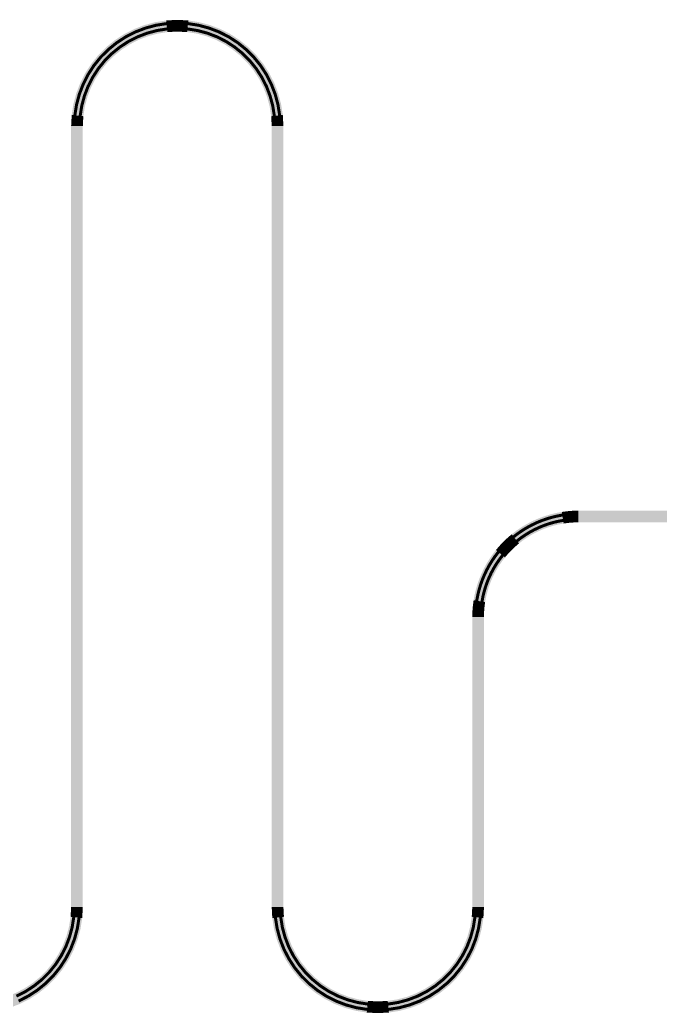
# Model space of a CAD drawing. Extents: x -200 to 7200, y -200 to 2100.
# Drawn here: x 4660.5 to 4852, y 801.6 to 1098.4 of the extents above; entities that cross this region are included whole.
import ezdxf

# ---------------------------------------------------------------- set-up
doc = ezdxf.new("R2010")
doc.units = 0
doc.layers.add('GAP', color=1, linetype='continuous')
doc.layers.add('PIN', color=3, linetype='continuous')

# ---------------------------------------------------------------- blocks, each defined once
blk = doc.blocks.new('R1C2BGAP')
for points in [[(4694.66, 1095.69), (4694.66, 1095.69), (4691.7, 1094.19)], [(4696.09, 1092.5), (4694.66, 1095.69), (4693.45, 1091.15), (4691.7, 1094.19)], [(4697.76, 1096.88), (4697.76, 1096.88), (4694.66, 1095.69)], [(4698.85, 1093.56), (4697.76, 1096.88), (4696.09, 1092.5), (4694.66, 1095.69)], [(4700.97, 1097.74), (4700.97, 1097.74), (4697.76, 1096.88)], [(4701.7, 1094.32), (4700.97, 1097.74), (4698.85, 1093.56), (4697.76, 1096.88)], [(4704.26, 1098.26), (4704.26, 1098.26), (4700.97, 1097.74)], [(4704.62, 1094.78), (4704.26, 1098.26), (4701.7, 1094.32), (4700.97, 1097.74)], [(4707.58, 1098.44), (4707.58, 1098.44), (4704.26, 1098.26)], [(4707.58, 1094.94), (4707.58, 1098.44), (4704.62, 1094.78), (4704.26, 1098.26)], [(4710.89, 1098.26), (4710.89, 1098.26), (4707.58, 1098.44)], [(4710.53, 1094.78), (4710.89, 1098.26), (4707.58, 1094.94), (4707.58, 1098.44)], [(4713.45, 1094.32), (4714.18, 1097.74), (4710.53, 1094.78), (4710.89, 1098.26)], [(4714.18, 1097.74), (4714.18, 1097.74), (4710.89, 1098.26)], [(4716.31, 1093.56), (4717.39, 1096.88), (4713.45, 1094.32), (4714.18, 1097.74)], [(4717.39, 1096.88), (4717.39, 1096.88), (4714.18, 1097.74)], [(4719.07, 1092.5), (4720.49, 1095.69), (4716.31, 1093.56), (4717.39, 1096.88)], [(4720.49, 1095.69), (4720.49, 1095.69), (4717.39, 1096.88)], [(4721.7, 1091.15), (4723.45, 1094.19), (4719.07, 1092.5), (4720.49, 1095.69)], [(4723.45, 1094.19), (4723.45, 1094.19), (4720.49, 1095.69)], [(4691.7, 1094.19), (4691.7, 1094.19), (4688.91, 1092.38)], [(4693.45, 1091.15), (4691.7, 1094.19), (4690.97, 1089.54), (4688.91, 1092.38)], [(4698.85, 1093.56), (4698.85, 1093.56), (4696.09, 1092.5)], [(4701.7, 1094.32), (4701.7, 1094.32), (4698.85, 1093.56)], [(4704.62, 1094.78), (4704.62, 1094.78), (4701.7, 1094.32)], [(4707.58, 1094.94), (4707.58, 1094.94), (4704.62, 1094.78)], [(4710.53, 1094.78), (4710.53, 1094.78), (4707.58, 1094.94)], [(4713.45, 1094.32), (4713.45, 1094.32), (4710.53, 1094.78)], [(4716.31, 1093.56), (4716.31, 1093.56), (4713.45, 1094.32)], [(4719.07, 1092.5), (4719.07, 1092.5), (4716.31, 1093.56)], [(4724.18, 1089.54), (4726.24, 1092.38), (4721.7, 1091.15), (4723.45, 1094.19)], [(4726.24, 1092.38), (4726.24, 1092.38), (4723.45, 1094.19)], [(4686.33, 1090.28), (4686.33, 1090.28), (4683.98, 1087.93)], [(4688.67, 1087.68), (4686.33, 1090.28), (4686.58, 1085.59), (4683.98, 1087.93)], [(4688.91, 1092.38), (4688.91, 1092.38), (4686.33, 1090.28)], [(4690.97, 1089.54), (4688.91, 1092.38), (4688.67, 1087.68), (4686.33, 1090.28)], [(4690.97, 1089.54), (4690.97, 1089.54), (4688.67, 1087.68)], [(4693.45, 1091.15), (4693.45, 1091.15), (4690.97, 1089.54)], [(4696.09, 1092.5), (4696.09, 1092.5), (4693.45, 1091.15)], [(4721.7, 1091.15), (4721.7, 1091.15), (4719.07, 1092.5)], [(4724.18, 1089.54), (4724.18, 1089.54), (4721.7, 1091.15)], [(4726.48, 1087.68), (4728.82, 1090.28), (4724.18, 1089.54), (4726.24, 1092.38)], [(4726.48, 1087.68), (4726.48, 1087.68), (4724.18, 1089.54)], [(4728.82, 1090.28), (4728.82, 1090.28), (4726.24, 1092.38)], [(4728.57, 1085.59), (4731.17, 1087.93), (4726.48, 1087.68), (4728.82, 1090.28)], [(4731.17, 1087.93), (4731.17, 1087.93), (4728.82, 1090.28)], [(4683.98, 1087.93), (4683.98, 1087.93), (4681.89, 1085.35)], [(4686.58, 1085.59), (4683.98, 1087.93), (4684.72, 1083.29), (4681.89, 1085.35)], [(4688.67, 1087.68), (4688.67, 1087.68), (4686.58, 1085.59)], [(4728.57, 1085.59), (4728.57, 1085.59), (4726.48, 1087.68)], [(4730.43, 1083.29), (4733.26, 1085.35), (4728.57, 1085.59), (4731.17, 1087.93)], [(4733.26, 1085.35), (4733.26, 1085.35), (4731.17, 1087.93)], [(4681.89, 1085.35), (4681.89, 1085.35), (4680.08, 1082.56)], [(4684.72, 1083.29), (4681.89, 1085.35), (4683.11, 1080.81), (4680.08, 1082.56)], [(4686.58, 1085.59), (4686.58, 1085.59), (4684.72, 1083.29)], [(4730.43, 1083.29), (4730.43, 1083.29), (4728.57, 1085.59)], [(4732.04, 1080.81), (4735.07, 1082.56), (4730.43, 1083.29), (4733.26, 1085.35)], [(4735.07, 1082.56), (4735.07, 1082.56), (4733.26, 1085.35)], [(4680.08, 1082.56), (4680.08, 1082.56), (4678.57, 1079.6)], [(4683.11, 1080.81), (4680.08, 1082.56), (4681.77, 1078.18), (4678.57, 1079.6)], [(4683.11, 1080.81), (4683.11, 1080.81), (4681.77, 1078.18)], [(4684.72, 1083.29), (4684.72, 1083.29), (4683.11, 1080.81)], [(4732.04, 1080.81), (4732.04, 1080.81), (4730.43, 1083.29)], [(4733.38, 1078.18), (4736.58, 1079.6), (4732.04, 1080.81), (4735.07, 1082.56)], [(4733.38, 1078.18), (4733.38, 1078.18), (4732.04, 1080.81)], [(4736.58, 1079.6), (4736.58, 1079.6), (4735.07, 1082.56)], [(4678.57, 1079.6), (4678.57, 1079.6), (4677.38, 1076.5)], [(4681.77, 1078.18), (4678.57, 1079.6), (4680.71, 1075.42), (4677.38, 1076.5)], [(4681.77, 1078.18), (4681.77, 1078.18), (4680.71, 1075.42)], [(4734.44, 1075.42), (4737.77, 1076.5), (4733.38, 1078.18), (4736.58, 1079.6)], [(4734.44, 1075.42), (4734.44, 1075.42), (4733.38, 1078.18)], [(4737.77, 1076.5), (4737.77, 1076.5), (4736.58, 1079.6)], [(4677.38, 1076.5), (4677.38, 1076.5), (4676.52, 1073.29)], [(4680.71, 1075.42), (4677.38, 1076.5), (4679.94, 1072.56), (4676.52, 1073.29)], [(4680.71, 1075.42), (4680.71, 1075.42), (4679.94, 1072.56)], [(4735.21, 1072.56), (4738.63, 1073.29), (4734.44, 1075.42), (4737.77, 1076.5)], [(4735.21, 1072.56), (4735.21, 1072.56), (4734.44, 1075.42)], [(4738.63, 1073.29), (4738.63, 1073.29), (4737.77, 1076.5)], [(4676.52, 1073.29), (4676.52, 1073.29), (4676, 1070.01)], [(4679.94, 1072.56), (4676.52, 1073.29), (4679.48, 1069.64), (4676, 1070.01)], [(4679.94, 1072.56), (4679.94, 1072.56), (4679.48, 1069.64)], [(4735.67, 1069.64), (4739.15, 1070.01), (4735.21, 1072.56), (4738.63, 1073.29)], [(4735.67, 1069.64), (4735.67, 1069.64), (4735.21, 1072.56)], [(4739.15, 1070.01), (4739.15, 1070.01), (4738.63, 1073.29)], [(4676, 1070.01), (4676, 1070.01), (4675.83, 1066.69)], [(4679.48, 1069.64), (4676, 1070.01), (4679.33, 1066.69), (4675.83, 1066.69)], [(4679.48, 1069.64), (4679.48, 1069.64), (4679.33, 1066.69)], [(4735.83, 1066.69), (4739.33, 1066.69), (4735.67, 1069.64), (4739.15, 1070.01)], [(4735.83, 1066.69), (4735.83, 1066.69), (4735.67, 1069.64)], [(4739.33, 1066.69), (4739.33, 1066.69), (4739.15, 1070.01)], [(4675.83, 1066.69), (4675.83, 833.31), (4679.33, 1066.69), (4679.33, 833.31)], [(4739.33, 833.31), (4739.33, 1066.69), (4735.83, 833.31), (4735.83, 1066.69)], [(4817.76, 950.2), (4817.76, 950.2), (4816.2, 949.64)], [(4818.85, 946.87), (4817.76, 950.2), (4817.45, 946.37), (4816.2, 949.64)], [(4819.36, 950.67), (4819.36, 950.67), (4817.76, 950.2)], [(4820.26, 947.29), (4819.36, 950.67), (4818.85, 946.87), (4817.76, 950.2)], [(4820.97, 951.06), (4820.97, 951.06), (4819.36, 950.67)], [(4821.7, 947.63), (4820.97, 951.06), (4820.26, 947.29), (4819.36, 950.67)], [(4822.61, 951.36), (4822.61, 951.36), (4820.97, 951.06)], [(4823.16, 947.9), (4822.61, 951.36), (4821.7, 947.63), (4820.97, 951.06)], [(4824.26, 951.58), (4824.26, 951.58), (4822.61, 951.36)], [(4824.62, 948.1), (4824.26, 951.58), (4823.16, 947.9), (4822.61, 951.36)], [(4825.91, 951.71), (4825.91, 951.71), (4824.26, 951.58)], [(4826.1, 948.21), (4825.91, 951.71), (4824.62, 948.1), (4824.26, 951.58)], [(4827.58, 951.75), (4827.58, 951.75), (4825.91, 951.71)], [(4827.58, 948.25), (4827.58, 951.75), (4826.1, 948.21), (4825.91, 951.71)], [(4877.58, 951.75), (4827.58, 951.75), (4877.58, 948.25), (4827.58, 948.25)], [(4811.7, 947.5), (4811.7, 947.5), (4810.28, 946.63)], [(4813.45, 944.47), (4811.7, 947.5), (4812.19, 943.69), (4810.28, 946.63)], [(4813.16, 948.29), (4813.16, 948.29), (4811.7, 947.5)], [(4814.75, 945.17), (4813.16, 948.29), (4813.45, 944.47), (4811.7, 947.5)], [(4814.66, 949.01), (4814.66, 949.01), (4813.16, 948.29)], [(4816.09, 945.81), (4814.66, 949.01), (4814.75, 945.17), (4813.16, 948.29)], [(4816.2, 949.64), (4816.2, 949.64), (4814.66, 949.01)], [(4817.45, 946.37), (4816.2, 949.64), (4816.09, 945.81), (4814.66, 949.01)], [(4820.26, 947.29), (4820.26, 947.29), (4818.85, 946.87)], [(4821.7, 947.63), (4821.7, 947.63), (4820.26, 947.29)], [(4823.16, 947.9), (4823.16, 947.9), (4821.7, 947.63)], [(4824.62, 948.1), (4824.62, 948.1), (4823.16, 947.9)], [(4826.1, 948.21), (4826.1, 948.21), (4824.62, 948.1)], [(4827.58, 948.25), (4827.58, 948.25), (4826.1, 948.21)], [(4807.6, 944.67), (4807.6, 944.67), (4806.33, 943.59)], [(4809.8, 941.95), (4807.6, 944.67), (4808.67, 940.99), (4806.33, 943.59)], [(4808.91, 945.69), (4808.91, 945.69), (4807.6, 944.67)], [(4810.97, 942.85), (4808.91, 945.69), (4809.8, 941.95), (4807.6, 944.67)], [(4810.28, 946.63), (4810.28, 946.63), (4808.91, 945.69)], [(4812.19, 943.69), (4810.28, 946.63), (4810.97, 942.85), (4808.91, 945.69)], [(4813.45, 944.47), (4813.45, 944.47), (4812.19, 943.69)], [(4814.75, 945.17), (4814.75, 945.17), (4813.45, 944.47)], [(4816.09, 945.81), (4816.09, 945.81), (4814.75, 945.17)], [(4817.45, 946.37), (4817.45, 946.37), (4816.09, 945.81)], [(4818.85, 946.87), (4818.85, 946.87), (4817.45, 946.37)], [(4803.98, 941.24), (4803.98, 941.24), (4802.9, 939.98)], [(4806.58, 938.9), (4803.98, 941.24), (4805.62, 937.78), (4802.9, 939.98)], [(4805.13, 942.45), (4805.13, 942.45), (4803.98, 941.24)], [(4807.6, 939.98), (4805.13, 942.45), (4806.58, 938.9), (4803.98, 941.24)], [(4806.33, 943.59), (4806.33, 943.59), (4805.13, 942.45)], [(4808.67, 940.99), (4806.33, 943.59), (4807.6, 939.98), (4805.13, 942.45)], [(4809.8, 941.95), (4809.8, 941.95), (4808.67, 940.99)], [(4810.97, 942.85), (4810.97, 942.85), (4809.8, 941.95)], [(4812.19, 943.69), (4812.19, 943.69), (4810.97, 942.85)], [(4801.89, 938.66), (4801.89, 938.66), (4800.95, 937.29)], [(4804.72, 936.6), (4801.89, 938.66), (4803.88, 935.39), (4800.95, 937.29)], [(4802.9, 939.98), (4802.9, 939.98), (4801.89, 938.66)], [(4805.62, 937.78), (4802.9, 939.98), (4804.72, 936.6), (4801.89, 938.66)], [(4806.58, 938.9), (4806.58, 938.9), (4805.62, 937.78)], [(4807.6, 939.98), (4807.6, 939.98), (4806.58, 938.9)], [(4808.67, 940.99), (4808.67, 940.99), (4807.6, 939.98)], [(4800.08, 935.87), (4800.08, 935.87), (4799.29, 934.41)], [(4803.11, 934.12), (4800.08, 935.87), (4802.41, 932.83), (4799.29, 934.41)], [(4800.95, 937.29), (4800.95, 937.29), (4800.08, 935.87)], [(4803.88, 935.39), (4800.95, 937.29), (4803.11, 934.12), (4800.08, 935.87)], [(4803.88, 935.39), (4803.88, 935.39), (4803.11, 934.12)], [(4804.72, 936.6), (4804.72, 936.6), (4803.88, 935.39)], [(4805.62, 937.78), (4805.62, 937.78), (4804.72, 936.6)], [(4798.57, 932.91), (4798.57, 932.91), (4797.93, 931.38)], [(4801.77, 931.49), (4798.57, 932.91), (4801.2, 930.12), (4797.93, 931.38)], [(4799.29, 934.41), (4799.29, 934.41), (4798.57, 932.91)], [(4802.41, 932.83), (4799.29, 934.41), (4801.77, 931.49), (4798.57, 932.91)], [(4802.41, 932.83), (4802.41, 932.83), (4801.77, 931.49)], [(4803.11, 934.12), (4803.11, 934.12), (4802.41, 932.83)], [(4797.38, 929.81), (4797.38, 929.81), (4796.91, 928.22)], [(4800.71, 928.73), (4797.38, 929.81), (4800.29, 927.31), (4796.91, 928.22)], [(4797.93, 931.38), (4797.93, 931.38), (4797.38, 929.81)], [(4801.2, 930.12), (4797.93, 931.38), (4800.71, 928.73), (4797.38, 929.81)], [(4801.2, 930.12), (4801.2, 930.12), (4800.71, 928.73)], [(4801.77, 931.49), (4801.77, 931.49), (4801.2, 930.12)], [(4796.52, 926.6), (4796.52, 926.6), (4796.22, 924.97)], [(4799.94, 925.87), (4796.52, 926.6), (4799.67, 924.42), (4796.22, 924.97)], [(4796.91, 928.22), (4796.91, 928.22), (4796.52, 926.6)], [(4800.29, 927.31), (4796.91, 928.22), (4799.94, 925.87), (4796.52, 926.6)], [(4800.29, 927.31), (4800.29, 927.31), (4799.94, 925.87)], [(4800.71, 928.73), (4800.71, 928.73), (4800.29, 927.31)], [(4796, 923.32), (4796, 923.32), (4795.87, 921.66)], [(4799.48, 922.95), (4796, 923.32), (4799.36, 921.48), (4795.87, 921.66)], [(4796.22, 924.97), (4796.22, 924.97), (4796, 923.32)], [(4799.67, 924.42), (4796.22, 924.97), (4799.48, 922.95), (4796, 923.32)], [(4799.67, 924.42), (4799.67, 924.42), (4799.48, 922.95)], [(4799.94, 925.87), (4799.94, 925.87), (4799.67, 924.42)], [(4795.87, 921.66), (4795.87, 921.66), (4795.83, 920)], [(4799.36, 921.48), (4795.87, 921.66), (4799.33, 920), (4795.83, 920)], [(4799.36, 921.48), (4799.36, 921.48), (4799.33, 920)], [(4799.48, 922.95), (4799.48, 922.95), (4799.36, 921.48)], [(4795.83, 920), (4795.83, 833.31), (4799.33, 920), (4799.33, 833.31)], [(4675.83, 833.31), (4675.83, 833.31), (4675.67, 830.36)], [(4675.83, 833.31), (4679.33, 833.31), (4675.67, 830.36), (4679.15, 829.99)], [(4679.33, 833.31), (4679.33, 833.31), (4679.15, 829.99)], [(4736, 829.99), (4736, 829.99), (4735.83, 833.31)], [(4739.48, 830.36), (4736, 829.99), (4739.33, 833.31), (4735.83, 833.31)], [(4739.48, 830.36), (4739.48, 830.36), (4739.33, 833.31)], [(4795.83, 833.31), (4795.83, 833.31), (4795.67, 830.36)], [(4795.83, 833.31), (4799.33, 833.31), (4795.67, 830.36), (4799.15, 829.99)], [(4799.33, 833.31), (4799.33, 833.31), (4799.15, 829.99)], [(4675.67, 830.36), (4675.67, 830.36), (4675.21, 827.44)], [(4675.67, 830.36), (4679.15, 829.99), (4675.21, 827.44), (4678.63, 826.71)], [(4679.15, 829.99), (4679.15, 829.99), (4678.63, 826.71)], [(4739.94, 827.44), (4736.52, 826.71), (4739.48, 830.36), (4736, 829.99)], [(4736.52, 826.71), (4736.52, 826.71), (4736, 829.99)], [(4739.94, 827.44), (4739.94, 827.44), (4739.48, 830.36)], [(4795.67, 830.36), (4795.67, 830.36), (4795.21, 827.44)], [(4795.67, 830.36), (4799.15, 829.99), (4795.21, 827.44), (4798.63, 826.71)], [(4799.15, 829.99), (4799.15, 829.99), (4798.63, 826.71)], [(4675.21, 827.44), (4675.21, 827.44), (4674.44, 824.58)], [(4675.21, 827.44), (4678.63, 826.71), (4674.44, 824.58), (4677.77, 823.5)], [(4678.63, 826.71), (4678.63, 826.71), (4677.77, 823.5)], [(4740.71, 824.58), (4737.38, 823.5), (4739.94, 827.44), (4736.52, 826.71)], [(4737.38, 823.5), (4737.38, 823.5), (4736.52, 826.71)], [(4740.71, 824.58), (4740.71, 824.58), (4739.94, 827.44)], [(4795.21, 827.44), (4795.21, 827.44), (4794.44, 824.58)], [(4795.21, 827.44), (4798.63, 826.71), (4794.44, 824.58), (4797.77, 823.5)], [(4798.63, 826.71), (4798.63, 826.71), (4797.77, 823.5)], [(4674.44, 824.58), (4674.44, 824.58), (4673.38, 821.82)], [(4674.44, 824.58), (4677.77, 823.5), (4673.38, 821.82), (4676.58, 820.4)], [(4677.77, 823.5), (4677.77, 823.5), (4676.58, 820.4)], [(4741.77, 821.82), (4738.57, 820.4), (4740.71, 824.58), (4737.38, 823.5)], [(4738.57, 820.4), (4738.57, 820.4), (4737.38, 823.5)], [(4741.77, 821.82), (4741.77, 821.82), (4740.71, 824.58)], [(4794.44, 824.58), (4794.44, 824.58), (4793.38, 821.82)], [(4794.44, 824.58), (4797.77, 823.5), (4793.38, 821.82), (4796.58, 820.4)], [(4797.77, 823.5), (4797.77, 823.5), (4796.58, 820.4)], [(4673.38, 821.82), (4673.38, 821.82), (4672.04, 819.19)], [(4673.38, 821.82), (4676.58, 820.4), (4672.04, 819.19), (4675.07, 817.44)], [(4676.58, 820.4), (4676.58, 820.4), (4675.07, 817.44)], [(4743.11, 819.19), (4740.08, 817.44), (4741.77, 821.82), (4738.57, 820.4)], [(4740.08, 817.44), (4740.08, 817.44), (4738.57, 820.4)], [(4743.11, 819.19), (4743.11, 819.19), (4741.77, 821.82)], [(4793.38, 821.82), (4793.38, 821.82), (4792.04, 819.19)], [(4793.38, 821.82), (4796.58, 820.4), (4792.04, 819.19), (4795.07, 817.44)], [(4796.58, 820.4), (4796.58, 820.4), (4795.07, 817.44)], [(4670.43, 816.71), (4670.43, 816.71), (4668.57, 814.41)], [(4670.43, 816.71), (4673.26, 814.65), (4668.57, 814.41), (4671.17, 812.07)], [(4672.04, 819.19), (4672.04, 819.19), (4670.43, 816.71)], [(4672.04, 819.19), (4675.07, 817.44), (4670.43, 816.71), (4673.26, 814.65)], [(4675.07, 817.44), (4675.07, 817.44), (4673.26, 814.65)], [(4744.72, 816.71), (4741.89, 814.65), (4743.11, 819.19), (4740.08, 817.44)], [(4741.89, 814.65), (4741.89, 814.65), (4740.08, 817.44)], [(4746.58, 814.41), (4743.98, 812.07), (4744.72, 816.71), (4741.89, 814.65)], [(4744.72, 816.71), (4744.72, 816.71), (4743.11, 819.19)], [(4746.58, 814.41), (4746.58, 814.41), (4744.72, 816.71)], [(4790.43, 816.71), (4790.43, 816.71), (4788.57, 814.41)], [(4790.43, 816.71), (4793.26, 814.65), (4788.57, 814.41), (4791.17, 812.07)], [(4792.04, 819.19), (4792.04, 819.19), (4790.43, 816.71)], [(4792.04, 819.19), (4795.07, 817.44), (4790.43, 816.71), (4793.26, 814.65)], [(4795.07, 817.44), (4795.07, 817.44), (4793.26, 814.65)], [(4668.57, 814.41), (4668.57, 814.41), (4666.48, 812.32)], [(4668.57, 814.41), (4671.17, 812.07), (4666.48, 812.32), (4668.82, 809.72)], [(4673.26, 814.65), (4673.26, 814.65), (4671.17, 812.07)], [(4743.98, 812.07), (4743.98, 812.07), (4741.89, 814.65)], [(4748.67, 812.32), (4746.33, 809.72), (4746.58, 814.41), (4743.98, 812.07)], [(4748.67, 812.32), (4748.67, 812.32), (4746.58, 814.41)], [(4788.57, 814.41), (4788.57, 814.41), (4786.48, 812.32)], [(4788.57, 814.41), (4791.17, 812.07), (4786.48, 812.32), (4788.82, 809.72)], [(4793.26, 814.65), (4793.26, 814.65), (4791.17, 812.07)], [(4666.48, 812.32), (4666.48, 812.32), (4664.18, 810.46)], [(4666.48, 812.32), (4668.82, 809.72), (4664.18, 810.46), (4666.24, 807.62)], [(4671.17, 812.07), (4671.17, 812.07), (4668.82, 809.72)], [(4746.33, 809.72), (4746.33, 809.72), (4743.98, 812.07)], [(4750.97, 810.46), (4748.91, 807.62), (4748.67, 812.32), (4746.33, 809.72)], [(4750.97, 810.46), (4750.97, 810.46), (4748.67, 812.32)], [(4786.48, 812.32), (4786.48, 812.32), (4784.18, 810.46)], [(4786.48, 812.32), (4788.82, 809.72), (4784.18, 810.46), (4786.24, 807.62)], [(4791.17, 812.07), (4791.17, 812.07), (4788.82, 809.72)], [(4661.7, 808.85), (4661.7, 808.85), (4659.07, 807.5)], [(4661.7, 808.85), (4663.45, 805.81), (4659.07, 807.5), (4660.49, 804.31)], [(4664.18, 810.46), (4664.18, 810.46), (4661.7, 808.85)], [(4664.18, 810.46), (4666.24, 807.62), (4661.7, 808.85), (4663.45, 805.81)], [(4666.24, 807.62), (4666.24, 807.62), (4663.45, 805.81)], [(4668.82, 809.72), (4668.82, 809.72), (4666.24, 807.62)], [(4748.91, 807.62), (4748.91, 807.62), (4746.33, 809.72)], [(4753.45, 808.85), (4751.7, 805.81), (4750.97, 810.46), (4748.91, 807.62)], [(4751.7, 805.81), (4751.7, 805.81), (4748.91, 807.62)], [(4753.45, 808.85), (4753.45, 808.85), (4750.97, 810.46)], [(4756.09, 807.5), (4754.66, 804.31), (4753.45, 808.85), (4751.7, 805.81)], [(4756.09, 807.5), (4756.09, 807.5), (4753.45, 808.85)], [(4781.7, 808.85), (4781.7, 808.85), (4779.07, 807.5)], [(4781.7, 808.85), (4783.45, 805.81), (4779.07, 807.5), (4780.49, 804.31)], [(4784.18, 810.46), (4784.18, 810.46), (4781.7, 808.85)], [(4784.18, 810.46), (4786.24, 807.62), (4781.7, 808.85), (4783.45, 805.81)], [(4786.24, 807.62), (4786.24, 807.62), (4783.45, 805.81)], [(4788.82, 809.72), (4788.82, 809.72), (4786.24, 807.62)], [(4659.07, 807.5), (4660.49, 804.31), (4656.31, 806.44), (4657.39, 803.12)], [(4663.45, 805.81), (4663.45, 805.81), (4660.49, 804.31)], [(4754.66, 804.31), (4754.66, 804.31), (4751.7, 805.81)], [(4758.85, 806.44), (4757.76, 803.12), (4756.09, 807.5), (4754.66, 804.31)], [(4758.85, 806.44), (4758.85, 806.44), (4756.09, 807.5)], [(4761.7, 805.68), (4760.97, 802.26), (4758.85, 806.44), (4757.76, 803.12)], [(4761.7, 805.68), (4761.7, 805.68), (4758.85, 806.44)], [(4764.62, 805.22), (4764.26, 801.74), (4761.7, 805.68), (4760.97, 802.26)], [(4764.62, 805.22), (4764.62, 805.22), (4761.7, 805.68)], [(4767.58, 805.06), (4767.58, 801.56), (4764.62, 805.22), (4764.26, 801.74)], [(4767.58, 805.06), (4767.58, 805.06), (4764.62, 805.22)], [(4770.53, 805.22), (4770.53, 805.22), (4767.58, 805.06)], [(4770.53, 805.22), (4770.89, 801.74), (4767.58, 805.06), (4767.58, 801.56)], [(4773.45, 805.68), (4773.45, 805.68), (4770.53, 805.22)], [(4773.45, 805.68), (4774.18, 802.26), (4770.53, 805.22), (4770.89, 801.74)], [(4776.31, 806.44), (4776.31, 806.44), (4773.45, 805.68)], [(4776.31, 806.44), (4777.39, 803.12), (4773.45, 805.68), (4774.18, 802.26)], [(4779.07, 807.5), (4779.07, 807.5), (4776.31, 806.44)], [(4779.07, 807.5), (4780.49, 804.31), (4776.31, 806.44), (4777.39, 803.12)], [(4783.45, 805.81), (4783.45, 805.81), (4780.49, 804.31)], [(4660.49, 804.31), (4660.49, 804.31), (4657.39, 803.12)], [(4757.76, 803.12), (4757.76, 803.12), (4754.66, 804.31)], [(4760.97, 802.26), (4760.97, 802.26), (4757.76, 803.12)], [(4764.26, 801.74), (4764.26, 801.74), (4760.97, 802.26)], [(4767.58, 801.56), (4767.58, 801.56), (4764.26, 801.74)], [(4770.89, 801.74), (4770.89, 801.74), (4767.58, 801.56)], [(4774.18, 802.26), (4774.18, 802.26), (4770.89, 801.74)], [(4777.39, 803.12), (4777.39, 803.12), (4774.18, 802.26)], [(4780.49, 804.31), (4780.49, 804.31), (4777.39, 803.12)]]:
    blk.add_solid(points)
blk = doc.blocks.new('R1C2BPIN')
for points in [[(4698.2, 1095.55), (4697.92, 1096.41), (4695.23, 1094.41), (4694.87, 1095.24)], [(4701.27, 1096.38), (4701.08, 1097.26), (4698.2, 1095.55), (4697.92, 1096.41)], [(4701.6, 1094.81), (4701.41, 1095.69), (4698.69, 1094.03), (4698.41, 1094.89)], [(4704.4, 1096.87), (4704.31, 1097.77), (4701.27, 1096.38), (4701.08, 1097.26)], [(4704.57, 1095.28), (4704.48, 1096.18), (4701.6, 1094.81), (4701.41, 1095.69)], [(4707.58, 1097.04), (4707.58, 1097.94), (4704.4, 1096.87), (4704.31, 1097.77)], [(4707.58, 1095.44), (4707.58, 1096.34), (4704.57, 1095.28), (4704.48, 1096.18)], [(4710.75, 1096.87), (4710.84, 1097.77), (4707.58, 1097.04), (4707.58, 1097.94)], [(4710.58, 1095.28), (4710.68, 1096.18), (4707.58, 1095.44), (4707.58, 1096.34)], [(4713.55, 1094.81), (4713.74, 1095.69), (4710.58, 1095.28), (4710.68, 1096.18)], [(4713.89, 1096.38), (4714.07, 1097.26), (4710.75, 1096.87), (4710.84, 1097.77)], [(4716.46, 1094.03), (4716.74, 1094.89), (4713.55, 1094.81), (4713.74, 1095.69)], [(4716.95, 1095.55), (4717.23, 1096.41), (4713.89, 1096.38), (4714.07, 1097.26)], [(4719.92, 1094.41), (4720.29, 1095.24), (4716.95, 1095.55), (4717.23, 1096.41)], [(4692.4, 1092.97), (4691.95, 1093.75), (4689.74, 1091.24), (4689.21, 1091.97)], [(4695.23, 1094.41), (4694.87, 1095.24), (4692.4, 1092.97), (4691.95, 1093.75)], [(4695.88, 1092.95), (4695.52, 1093.78), (4693.2, 1091.59), (4692.75, 1092.37)], [(4698.69, 1094.03), (4698.41, 1094.89), (4695.88, 1092.95), (4695.52, 1093.78)], [(4719.27, 1092.95), (4719.64, 1093.78), (4716.46, 1094.03), (4716.74, 1094.89)], [(4721.95, 1091.59), (4722.4, 1092.37), (4719.27, 1092.95), (4719.64, 1093.78)], [(4722.75, 1092.97), (4723.2, 1093.75), (4719.92, 1094.41), (4720.29, 1095.24)], [(4725.42, 1091.24), (4725.94, 1091.97), (4722.75, 1092.97), (4723.2, 1093.75)], [(4687.27, 1089.24), (4686.67, 1089.91), (4685.02, 1087), (4684.35, 1087.6)], [(4689.74, 1091.24), (4689.21, 1091.97), (4687.27, 1089.24), (4686.67, 1089.91)], [(4690.68, 1089.95), (4690.15, 1090.68), (4688.34, 1088.05), (4687.74, 1088.72)], [(4693.2, 1091.59), (4692.75, 1092.37), (4690.68, 1089.95), (4690.15, 1090.68)], [(4724.47, 1089.95), (4725, 1090.68), (4721.95, 1091.59), (4722.4, 1092.37)], [(4726.81, 1088.05), (4727.42, 1088.72), (4724.47, 1089.95), (4725, 1090.68)], [(4727.88, 1089.24), (4728.49, 1089.91), (4725.42, 1091.24), (4725.94, 1091.97)], [(4730.13, 1087), (4730.8, 1087.6), (4727.88, 1089.24), (4728.49, 1089.91)], [(4685.02, 1087), (4684.35, 1087.6), (4683.02, 1084.53), (4682.29, 1085.06)], [(4688.34, 1088.05), (4687.74, 1088.72), (4686.21, 1085.93), (4685.54, 1086.53)], [(4728.94, 1085.93), (4729.61, 1086.53), (4726.81, 1088.05), (4727.42, 1088.72)], [(4732.13, 1084.53), (4732.86, 1085.06), (4730.13, 1087), (4730.8, 1087.6)], [(4683.02, 1084.53), (4682.29, 1085.06), (4681.29, 1081.86), (4680.51, 1082.31)], [(4684.32, 1083.59), (4683.59, 1084.12), (4682.68, 1081.06), (4681.9, 1081.51)], [(4686.21, 1085.93), (4685.54, 1086.53), (4684.32, 1083.59), (4683.59, 1084.12)], [(4730.84, 1083.59), (4731.56, 1084.12), (4728.94, 1085.93), (4729.61, 1086.53)], [(4732.47, 1081.06), (4733.25, 1081.51), (4730.84, 1083.59), (4731.56, 1084.12)], [(4733.86, 1081.86), (4734.64, 1082.31), (4732.13, 1084.53), (4732.86, 1085.06)], [(4681.29, 1081.86), (4680.51, 1082.31), (4679.85, 1079.03), (4679.03, 1079.4)], [(4682.68, 1081.06), (4681.9, 1081.51), (4681.31, 1078.38), (4680.49, 1078.75)], [(4733.84, 1078.38), (4734.66, 1078.75), (4732.47, 1081.06), (4733.25, 1081.51)], [(4735.3, 1079.03), (4736.12, 1079.4), (4733.86, 1081.86), (4734.64, 1082.31)], [(4679.85, 1079.03), (4679.03, 1079.4), (4678.71, 1076.07), (4677.86, 1076.35)], [(4681.31, 1078.38), (4680.49, 1078.75), (4680.23, 1075.57), (4679.38, 1075.85)], [(4734.92, 1075.57), (4735.77, 1075.85), (4733.84, 1078.38), (4734.66, 1078.75)], [(4736.44, 1076.07), (4737.3, 1076.35), (4735.3, 1079.03), (4736.12, 1079.4)], [(4678.71, 1076.07), (4677.86, 1076.35), (4677.89, 1073), (4677.01, 1073.19)], [(4680.23, 1075.57), (4679.38, 1075.85), (4679.45, 1072.67), (4678.57, 1072.85)], [(4735.7, 1072.67), (4736.58, 1072.85), (4734.92, 1075.57), (4735.77, 1075.85)], [(4737.26, 1073), (4738.14, 1073.19), (4736.44, 1076.07), (4737.3, 1076.35)], [(4677.89, 1073), (4677.01, 1073.19), (4677.39, 1069.86), (4676.5, 1069.96)], [(4679.45, 1072.67), (4678.57, 1072.85), (4678.98, 1069.69), (4678.09, 1069.79)], [(4736.17, 1069.69), (4737.06, 1069.79), (4735.7, 1072.67), (4736.58, 1072.85)], [(4737.76, 1069.86), (4738.65, 1069.96), (4737.26, 1073), (4738.14, 1073.19)], [(4677.39, 1069.86), (4676.5, 1069.96), (4677.23, 1066.69), (4676.33, 1066.69)], [(4678.98, 1069.69), (4678.09, 1069.79), (4678.83, 1066.69), (4677.93, 1066.69)], [(4736.33, 1066.69), (4737.23, 1066.69), (4736.17, 1069.69), (4737.06, 1069.79)], [(4737.93, 1066.69), (4738.83, 1066.69), (4737.76, 1069.86), (4738.65, 1069.96)], [(4677.23, 1066.69), (4677.23, 833.31), (4676.33, 1066.69), (4676.33, 833.31)], [(4677.93, 1066.69), (4677.93, 833.31), (4678.83, 1066.69), (4678.83, 833.31)], [(4737.23, 833.31), (4737.23, 1066.69), (4736.33, 833.31), (4736.33, 1066.69)], [(4737.93, 833.31), (4737.93, 1066.69), (4738.83, 833.31), (4738.83, 1066.69)], [(4819.72, 949.32), (4819.49, 950.19), (4818.2, 948.86), (4817.92, 949.72)], [(4821.27, 949.69), (4821.08, 950.57), (4819.72, 949.32), (4819.49, 950.19)], [(4822.83, 949.98), (4822.69, 950.87), (4821.27, 949.69), (4821.08, 950.57)], [(4824.4, 950.18), (4824.31, 951.08), (4822.83, 949.98), (4822.69, 950.87)], [(4825.99, 950.31), (4825.94, 951.21), (4824.4, 950.18), (4824.31, 951.08)], [(4827.58, 950.35), (4827.58, 951.25), (4825.99, 950.31), (4825.94, 951.21)], [(4877.58, 950.35), (4827.58, 950.35), (4877.58, 951.25), (4827.58, 951.25)], [(4812.4, 946.28), (4811.95, 947.06), (4811.05, 945.45), (4810.56, 946.21)], [(4813.8, 947.04), (4813.39, 947.84), (4812.4, 946.28), (4811.95, 947.06)], [(4815.23, 947.73), (4814.87, 948.55), (4813.8, 947.04), (4813.39, 947.84)], [(4815.88, 946.26), (4815.52, 947.09), (4814.52, 945.62), (4814.12, 946.42)], [(4816.7, 948.33), (4816.38, 949.17), (4815.23, 947.73), (4814.87, 948.55)], [(4817.27, 946.84), (4816.95, 947.68), (4815.88, 946.26), (4815.52, 947.09)], [(4818.2, 948.86), (4817.92, 949.72), (4816.7, 948.33), (4816.38, 949.17)], [(4818.69, 947.34), (4818.41, 948.2), (4817.27, 946.84), (4816.95, 947.68)], [(4820.13, 947.77), (4819.9, 948.64), (4818.69, 947.34), (4818.41, 948.2)], [(4821.6, 948.12), (4821.41, 949), (4820.13, 947.77), (4819.9, 948.64)], [(4823.08, 948.4), (4822.94, 949.28), (4821.6, 948.12), (4821.41, 949)], [(4824.57, 948.59), (4824.48, 949.49), (4823.08, 948.4), (4822.94, 949.28)], [(4826.07, 948.71), (4826.02, 949.61), (4824.57, 948.59), (4824.48, 949.49)], [(4827.58, 948.75), (4827.58, 949.65), (4826.07, 948.71), (4826.02, 949.61)], [(4877.58, 949.65), (4827.58, 949.65), (4877.58, 948.75), (4827.58, 948.75)], [(4808.48, 943.59), (4807.91, 944.29), (4807.27, 942.55), (4806.67, 943.22)], [(4809.74, 944.55), (4809.21, 945.28), (4808.48, 943.59), (4807.91, 944.29)], [(4811.05, 945.45), (4810.56, 946.21), (4809.74, 944.55), (4809.21, 945.28)], [(4811.92, 944.11), (4811.43, 944.87), (4810.68, 943.26), (4810.15, 943.99)], [(4813.2, 944.9), (4812.75, 945.68), (4811.92, 944.11), (4811.43, 944.87)], [(4814.52, 945.62), (4814.12, 946.42), (4813.2, 944.9), (4812.75, 945.68)], [(4806.12, 941.46), (4805.48, 942.1), (4805.02, 940.31), (4804.35, 940.91)], [(4807.27, 942.55), (4806.67, 943.22), (4806.12, 941.46), (4805.48, 942.1)], [(4808.34, 941.37), (4807.74, 942.03), (4807.25, 940.33), (4806.61, 940.97)], [(4809.48, 942.34), (4808.92, 943.04), (4808.34, 941.37), (4807.74, 942.03)], [(4810.68, 943.26), (4810.15, 943.99), (4809.48, 942.34), (4808.92, 943.04)], [(4803.02, 937.84), (4802.29, 938.37), (4802.12, 936.53), (4801.37, 937.02)], [(4803.99, 939.1), (4803.29, 939.67), (4803.02, 937.84), (4802.29, 938.37)], [(4805.02, 940.31), (4804.35, 940.91), (4803.99, 939.1), (4803.29, 939.67)], [(4805.23, 938.09), (4804.53, 938.66), (4804.32, 936.9), (4803.59, 937.43)], [(4806.21, 939.24), (4805.54, 939.84), (4805.23, 938.09), (4804.53, 938.66)], [(4807.25, 940.33), (4806.61, 940.97), (4806.21, 939.24), (4805.54, 939.84)], [(4801.29, 935.17), (4800.51, 935.62), (4800.53, 933.78), (4799.73, 934.19)], [(4802.12, 936.53), (4801.37, 937.02), (4801.29, 935.17), (4800.51, 935.62)], [(4803.46, 935.66), (4802.71, 936.15), (4802.68, 934.38), (4801.9, 934.82)], [(4804.32, 936.9), (4803.59, 937.43), (4803.46, 935.66), (4802.71, 936.15)], [(4799.85, 932.34), (4799.03, 932.71), (4799.24, 930.88), (4798.4, 931.2)], [(4800.53, 933.78), (4799.73, 934.19), (4799.85, 932.34), (4799.03, 932.71)], [(4801.96, 933.05), (4801.16, 933.46), (4801.31, 931.69), (4800.49, 932.06)], [(4802.68, 934.38), (4801.9, 934.82), (4801.96, 933.05), (4801.16, 933.46)], [(4798.71, 929.38), (4797.86, 929.66), (4798.26, 927.86), (4797.39, 928.09)], [(4799.24, 930.88), (4798.4, 931.2), (4798.71, 929.38), (4797.86, 929.66)], [(4800.74, 930.3), (4799.9, 930.63), (4800.23, 928.88), (4799.38, 929.16)], [(4801.31, 931.69), (4800.49, 932.06), (4800.74, 930.3), (4799.9, 930.63)], [(4797.89, 926.31), (4797.01, 926.5), (4797.6, 924.75), (4796.71, 924.89)], [(4798.26, 927.86), (4797.39, 928.09), (4797.89, 926.31), (4797.01, 926.5)], [(4799.81, 927.44), (4798.94, 927.67), (4799.45, 925.98), (4798.57, 926.16)], [(4800.23, 928.88), (4799.38, 929.16), (4799.81, 927.44), (4798.94, 927.67)], [(4797.6, 924.75), (4796.71, 924.89), (4797.39, 923.17), (4796.5, 923.27)], [(4799.18, 924.5), (4798.29, 924.64), (4798.98, 923.01), (4798.09, 923.1)], [(4799.45, 925.98), (4798.57, 926.16), (4799.18, 924.5), (4798.29, 924.64)], [(4797.27, 921.59), (4796.37, 921.64), (4797.23, 920), (4796.33, 920)], [(4797.39, 923.17), (4796.5, 923.27), (4797.27, 921.59), (4796.37, 921.64)], [(4798.87, 921.5), (4797.97, 921.55), (4798.83, 920), (4797.93, 920)], [(4798.98, 923.01), (4798.09, 923.1), (4798.87, 921.5), (4797.97, 921.55)], [(4797.23, 920), (4797.23, 833.31), (4796.33, 920), (4796.33, 833.31)], [(4797.93, 920), (4797.93, 833.31), (4798.83, 920), (4798.83, 833.31)], [(4676.33, 833.31), (4677.23, 833.31), (4676.17, 830.31), (4677.06, 830.21)], [(4677.93, 833.31), (4678.83, 833.31), (4677.76, 830.14), (4678.65, 830.04)], [(4737.39, 830.14), (4736.5, 830.04), (4737.23, 833.31), (4736.33, 833.31)], [(4738.98, 830.31), (4738.09, 830.21), (4738.83, 833.31), (4737.93, 833.31)], [(4796.33, 833.31), (4797.23, 833.31), (4796.17, 830.31), (4797.06, 830.21)], [(4797.93, 833.31), (4798.83, 833.31), (4797.76, 830.14), (4798.65, 830.04)], [(4676.17, 830.31), (4677.06, 830.21), (4675.7, 827.33), (4676.58, 827.15)], [(4677.76, 830.14), (4678.65, 830.04), (4677.26, 827), (4678.14, 826.81)], [(4737.89, 827), (4737.01, 826.81), (4737.39, 830.14), (4736.5, 830.04)], [(4739.45, 827.33), (4738.57, 827.15), (4738.98, 830.31), (4738.09, 830.21)], [(4796.17, 830.31), (4797.06, 830.21), (4795.7, 827.33), (4796.58, 827.15)], [(4797.76, 830.14), (4798.65, 830.04), (4797.26, 827), (4798.14, 826.81)], [(4675.7, 827.33), (4676.58, 827.15), (4674.92, 824.43), (4675.77, 824.15)], [(4677.26, 827), (4678.14, 826.81), (4676.44, 823.93), (4677.3, 823.65)], [(4738.71, 823.93), (4737.86, 823.65), (4737.89, 827), (4737.01, 826.81)], [(4740.23, 824.43), (4739.38, 824.15), (4739.45, 827.33), (4738.57, 827.15)], [(4795.7, 827.33), (4796.58, 827.15), (4794.92, 824.43), (4795.77, 824.15)], [(4797.26, 827), (4798.14, 826.81), (4796.44, 823.93), (4797.3, 823.65)], [(4674.92, 824.43), (4675.77, 824.15), (4673.84, 821.62), (4674.66, 821.25)], [(4676.44, 823.93), (4677.3, 823.65), (4675.3, 820.97), (4676.12, 820.6)], [(4739.85, 820.97), (4739.03, 820.6), (4738.71, 823.93), (4737.86, 823.65)], [(4741.31, 821.62), (4740.49, 821.25), (4740.23, 824.43), (4739.38, 824.15)], [(4794.92, 824.43), (4795.77, 824.15), (4793.84, 821.62), (4794.66, 821.25)], [(4796.44, 823.93), (4797.3, 823.65), (4795.3, 820.97), (4796.12, 820.6)], [(4673.84, 821.62), (4674.66, 821.25), (4672.47, 818.94), (4673.25, 818.49)], [(4675.3, 820.97), (4676.12, 820.6), (4673.86, 818.14), (4674.64, 817.69)], [(4741.29, 818.14), (4740.51, 817.69), (4739.85, 820.97), (4739.03, 820.6)], [(4742.68, 818.94), (4741.9, 818.49), (4741.31, 821.62), (4740.49, 821.25)], [(4793.84, 821.62), (4794.66, 821.25), (4792.47, 818.94), (4793.25, 818.49)], [(4795.3, 820.97), (4796.12, 820.6), (4793.86, 818.14), (4794.64, 817.69)], [(4672.47, 818.94), (4673.25, 818.49), (4670.84, 816.41), (4671.56, 815.88)], [(4673.86, 818.14), (4674.64, 817.69), (4672.13, 815.47), (4672.86, 814.94)], [(4743.02, 815.47), (4742.29, 814.94), (4741.29, 818.14), (4740.51, 817.69)], [(4744.32, 816.41), (4743.59, 815.88), (4742.68, 818.94), (4741.9, 818.49)], [(4792.47, 818.94), (4793.25, 818.49), (4790.84, 816.41), (4791.56, 815.88)], [(4793.86, 818.14), (4794.64, 817.69), (4792.13, 815.47), (4792.86, 814.94)], [(4668.94, 814.07), (4669.61, 813.47), (4666.81, 811.95), (4667.42, 811.28)], [(4670.84, 816.41), (4671.56, 815.88), (4668.94, 814.07), (4669.61, 813.47)], [(4672.13, 815.47), (4672.86, 814.94), (4670.13, 813), (4670.8, 812.4)], [(4745.02, 813), (4744.35, 812.4), (4743.02, 815.47), (4742.29, 814.94)], [(4746.21, 814.07), (4745.54, 813.47), (4744.32, 816.41), (4743.59, 815.88)], [(4748.34, 811.95), (4747.74, 811.28), (4746.21, 814.07), (4745.54, 813.47)], [(4788.94, 814.07), (4789.61, 813.47), (4786.81, 811.95), (4787.42, 811.28)], [(4790.84, 816.41), (4791.56, 815.88), (4788.94, 814.07), (4789.61, 813.47)], [(4792.13, 815.47), (4792.86, 814.94), (4790.13, 813), (4790.8, 812.4)], [(4666.81, 811.95), (4667.42, 811.28), (4664.47, 810.05), (4665, 809.32)], [(4667.88, 810.76), (4668.49, 810.09), (4665.42, 808.76), (4665.94, 808.03)], [(4670.13, 813), (4670.8, 812.4), (4667.88, 810.76), (4668.49, 810.09)], [(4747.27, 810.76), (4746.67, 810.09), (4745.02, 813), (4744.35, 812.4)], [(4749.74, 808.76), (4749.21, 808.03), (4747.27, 810.76), (4746.67, 810.09)], [(4750.68, 810.05), (4750.15, 809.32), (4748.34, 811.95), (4747.74, 811.28)], [(4786.81, 811.95), (4787.42, 811.28), (4784.47, 810.05), (4785, 809.32)], [(4787.88, 810.76), (4788.49, 810.09), (4785.42, 808.76), (4785.94, 808.03)], [(4790.13, 813), (4790.8, 812.4), (4787.88, 810.76), (4788.49, 810.09)], [(4661.95, 808.41), (4662.4, 807.63), (4659.27, 807.05), (4659.64, 806.22)], [(4664.47, 810.05), (4665, 809.32), (4661.95, 808.41), (4662.4, 807.63)], [(4665.42, 808.76), (4665.94, 808.03), (4662.75, 807.03), (4663.2, 806.25)], [(4752.4, 807.03), (4751.95, 806.25), (4749.74, 808.76), (4749.21, 808.03)], [(4753.2, 808.41), (4752.75, 807.63), (4750.68, 810.05), (4750.15, 809.32)], [(4755.88, 807.05), (4755.52, 806.22), (4753.2, 808.41), (4752.75, 807.63)], [(4781.95, 808.41), (4782.4, 807.63), (4779.27, 807.05), (4779.64, 806.22)], [(4784.47, 810.05), (4785, 809.32), (4781.95, 808.41), (4782.4, 807.63)], [(4785.42, 808.76), (4785.94, 808.03), (4782.75, 807.03), (4783.2, 806.25)], [(4662.75, 807.03), (4663.2, 806.25), (4659.92, 805.59), (4660.29, 804.76)], [(4755.23, 805.59), (4754.87, 804.76), (4752.4, 807.03), (4751.95, 806.25)], [(4758.2, 804.45), (4757.92, 803.59), (4755.23, 805.59), (4754.87, 804.76)], [(4758.69, 805.97), (4758.41, 805.11), (4755.88, 807.05), (4755.52, 806.22)], [(4761.6, 805.19), (4761.41, 804.31), (4758.69, 805.97), (4758.41, 805.11)], [(4764.57, 804.72), (4764.48, 803.82), (4761.6, 805.19), (4761.41, 804.31)], [(4767.58, 804.56), (4767.58, 803.66), (4764.57, 804.72), (4764.48, 803.82)], [(4770.58, 804.72), (4770.68, 803.82), (4767.58, 804.56), (4767.58, 803.66)], [(4773.55, 805.19), (4773.74, 804.31), (4770.58, 804.72), (4770.68, 803.82)], [(4776.46, 805.97), (4776.74, 805.11), (4773.55, 805.19), (4773.74, 804.31)], [(4779.27, 807.05), (4779.64, 806.22), (4776.46, 805.97), (4776.74, 805.11)], [(4779.92, 805.59), (4780.29, 804.76), (4776.95, 804.45), (4777.23, 803.59)], [(4782.75, 807.03), (4783.2, 806.25), (4779.92, 805.59), (4780.29, 804.76)], [(4761.27, 803.62), (4761.08, 802.74), (4758.2, 804.45), (4757.92, 803.59)], [(4764.4, 803.13), (4764.31, 802.23), (4761.27, 803.62), (4761.08, 802.74)], [(4767.58, 802.96), (4767.58, 802.06), (4764.4, 803.13), (4764.31, 802.23)], [(4770.75, 803.13), (4770.84, 802.23), (4767.58, 802.96), (4767.58, 802.06)], [(4773.89, 803.62), (4774.07, 802.74), (4770.75, 803.13), (4770.84, 802.23)], [(4776.95, 804.45), (4777.23, 803.59), (4773.89, 803.62), (4774.07, 802.74)]]:
    blk.add_solid(points)

msp = doc.modelspace()

# ---------------------------------------------------------------- block references
at = {"layer": 'gap'}
msp.add_blockref('R1C2BGAP', (0, 0), dxfattribs=at)
at = {"layer": 'pin'}
msp.add_blockref('R1C2BPIN', (0, 0), dxfattribs=at)

doc.saveas('drawing.dxf')
